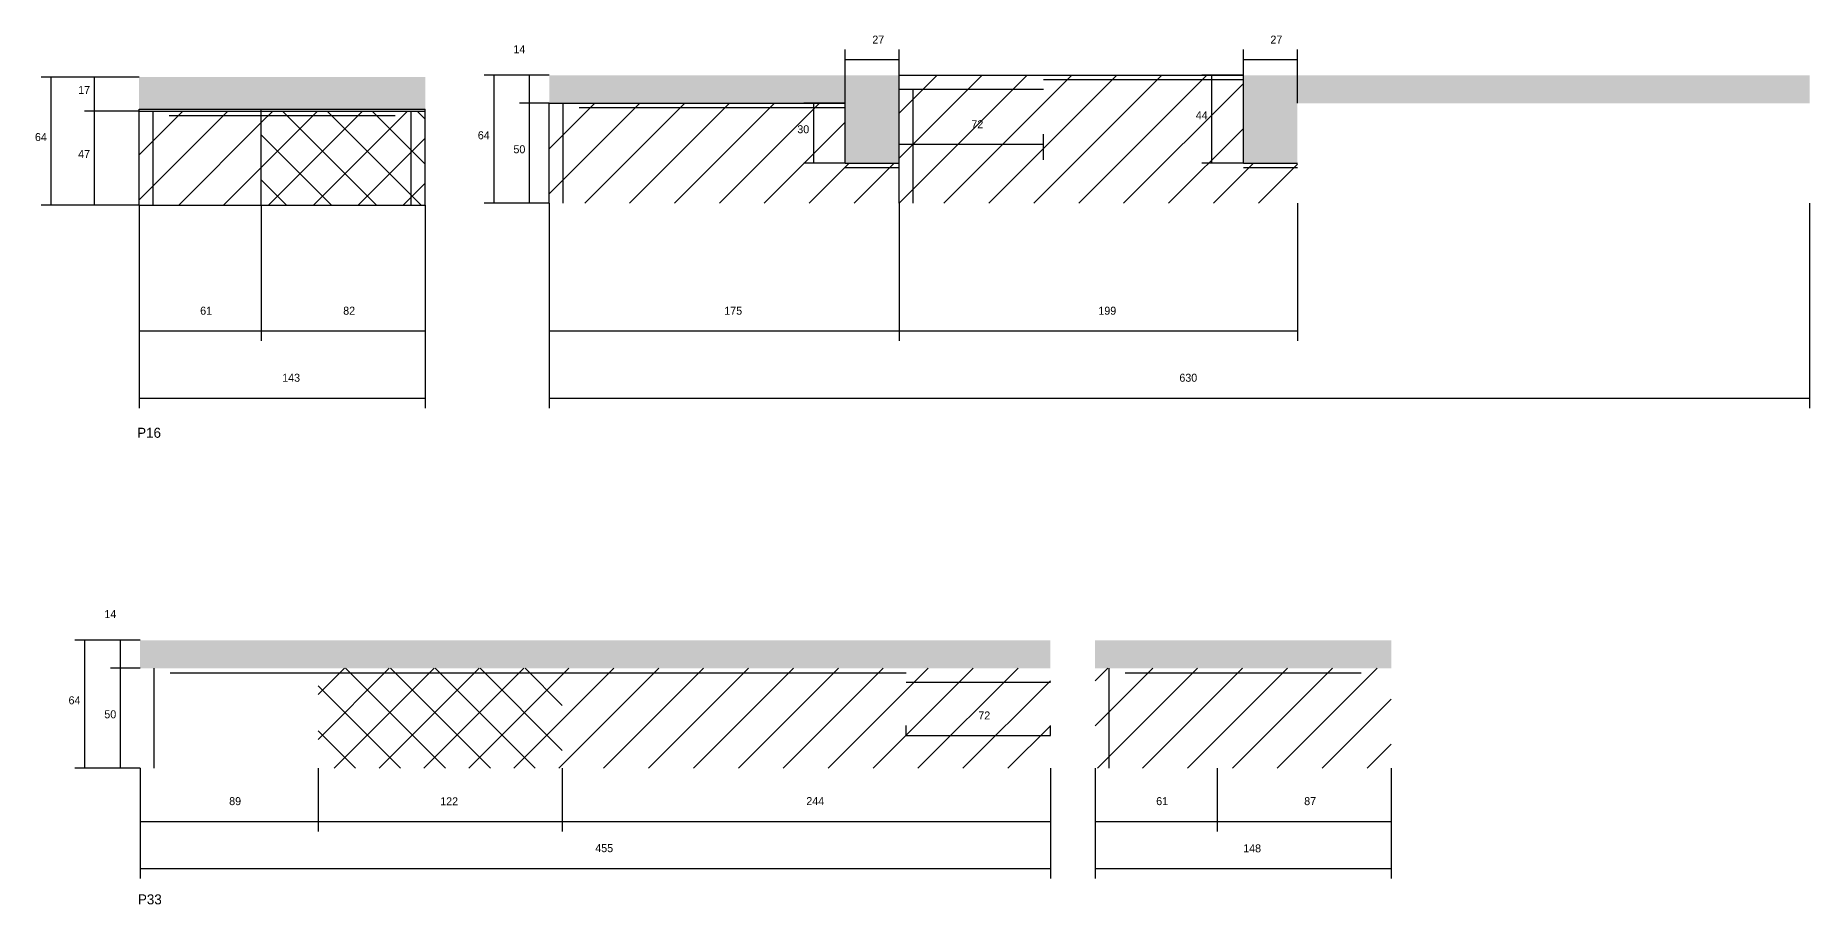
# Model space of a CAD drawing. Header units: metres. Extents: x 5003 to 7220, y 4035 to 4566.
# Drawn here: x 6334 to 7220, y 4035 to 4469 of the extents above; entities that cross this region are included whole.
import ezdxf

# ---------------------------------------------------------------- set-up
doc = ezdxf.new("R2010")
doc.units = ezdxf.units.M
for name, color, linetype in [('COTA', 4, 'Continuous'), ('Cota Seção (2x)', 4, 'Continuous'), ('NOMENCLATURA', 7, 'Continuous'), ('Painéis', 200, 'Continuous'), ('REAPROVEITAMENTO', 251, 'Continuous'), ('SARR_2.2x7', 40, 'Continuous')]:
    doc.layers.add(name, color=color, linetype=linetype)

msp = doc.modelspace()

# ---------------------------------------------------------------- hatches: boundary and pattern name
at = {"layer": 'COTA'}
h = msp.add_hatch(dxfattribs=at)
h.set_pattern_fill('AR-CONC', scale=0.03)
h.paths.add_polyline_path([(6528.4, 4432.6), (6528.4, 4448.6), (6528.4, 4448.6), (6385.4, 4448.6), (6385.4, 4448.6), (6385.4, 4432.6), (6385.4, 4432.6), (6528.4, 4432.6)])
h = msp.add_hatch(dxfattribs=at)
h.set_pattern_fill('AR-CONC', scale=0.03)
h.paths.add_polyline_path([(6765.4, 4405.5), (6765.4, 4449.5), (6765.4, 4449.5), (6590.4, 4449.5), (6590.4, 4449.5), (6590.4, 4435.5), (6590.4, 4435.5), (6738.4, 4435.5), (6738.4, 4435.5), (6738.4, 4405.5), (6738.4, 4405.5), (6765.4, 4405.5)])
h = msp.add_hatch(dxfattribs=at)
h.set_pattern_fill('AR-CONC', scale=0.03)
h.paths.add_polyline_path([(6937.4, 4449.5), (6937.4, 4405.5), (6937.4, 4405.5), (6964.4, 4405.5), (6964.4, 4405.5), (6964.4, 4435.5), (6964.4, 4435.5), (7220.4, 4435.5), (7220.4, 4435.5), (7220.4, 4449.5), (7220.4, 4449.5), (6937.4, 4449.5)])
h = msp.add_hatch(dxfattribs=at)
h.set_pattern_fill('AR-CONC', scale=0.03)
h.paths.add_polyline_path([(6840.9, 4167.1), (6840.9, 4153.1), (6840.9, 4153.1), (6385.9, 4153.1), (6385.9, 4153.1), (6385.9, 4167.1), (6385.9, 4167.1), (6840.9, 4167.1)])
h = msp.add_hatch(dxfattribs=at)
h.set_pattern_fill('AR-CONC', scale=0.03)
h.paths.add_polyline_path([(7011.3, 4153.1), (7011.3, 4167.1), (7011.3, 4167.1), (6863.3, 4167.1), (6863.3, 4167.1), (6863.3, 4153.1), (6863.3, 4153.1), (7011.3, 4153.1)])
at = {"layer": 'REAPROVEITAMENTO'}
h = msp.add_hatch(dxfattribs=at)
h.set_pattern_fill('ANSI31', scale=5)
h.paths.add_polyline_path([(6937.4, 4405.5), (6937.4, 4449.5), (6937.4, 4449.5), (6765.4, 4449.5), (6765.4, 4449.5), (6765.4, 4385.5), (6765.4, 4385.5), (6964.4, 4385.5), (6964.4, 4385.5), (6964.4, 4405.5), (6964.4, 4405.5), (6937.4, 4405.5)])
h = msp.add_hatch(dxfattribs=at)
h.set_pattern_fill('ANSI31', scale=5)
h.paths.add_polyline_path([(6738.4, 4405.5), (6738.4, 4435.5), (6738.4, 4435.5), (6590.4, 4435.5), (6590.4, 4435.5), (6590.4, 4385.5), (6590.4, 4385.5), (6765.4, 4385.5), (6765.4, 4385.5), (6765.4, 4405.5), (6765.4, 4405.5), (6738.4, 4405.5)])
h = msp.add_hatch(dxfattribs=at)
h.set_pattern_fill('ANSI31', scale=5)
h.paths.add_polyline_path([(6385.4, 4384.6), (6446.4, 4384.6), (6446.4, 4384.6), (6446.4, 4431.6), (6446.4, 4431.6), (6385.4, 4431.6), (6385.4, 4431.6), (6385.4, 4384.6)])
h = msp.add_hatch(dxfattribs=at)
h.set_pattern_fill('ANSI37', scale=5)
h.paths.add_polyline_path([(6528.4, 4431.6), (6446.4, 4431.6), (6446.4, 4431.6), (6446.4, 4384.6), (6446.4, 4384.6), (6528.4, 4384.6), (6528.4, 4384.6), (6528.4, 4431.6)])
h = msp.add_hatch(dxfattribs=at)
h.set_pattern_fill('ANSI37', scale=5)
h.paths.add_polyline_path([(6596.9, 4153.1), (6474.9, 4153.1), (6474.9, 4153.1), (6474.9, 4103.1), (6474.9, 4103.1), (6596.9, 4103.1), (6596.9, 4103.1), (6596.9, 4153.1)])
h = msp.add_hatch(dxfattribs=at)
h.set_pattern_fill('ANSI31', scale=5)
h.paths.add_polyline_path([(6596.9, 4103.1), (6840.9, 4103.1), (6840.9, 4103.1), (6840.9, 4153.1), (6840.9, 4153.1), (6596.9, 4153.1), (6596.9, 4153.1), (6596.9, 4103.1)])
h = msp.add_hatch(dxfattribs=at)
h.set_pattern_fill('ANSI31', scale=5)
h.paths.add_polyline_path([(6863.3, 4103.1), (7011.3, 4103.1), (7011.3, 4103.1), (7011.3, 4153.1), (7011.3, 4153.1), (6863.3, 4153.1), (6863.3, 4153.1), (6863.3, 4103.1)])

# ---------------------------------------------------------------- linework, layer by layer
at = {"layer": 'COTA'}
for p, q in [((6738.4, 4435.5), (6738.4, 4462.3)), ((6765.4, 4449.5), (6765.4, 4462.3)), ((6937.4, 4449.5), (6937.4, 4462.3)), ((6964.4, 4435.5), (6964.4, 4462.3)), ((6738.4, 4457.3), (6765.4, 4457.3)), ((6937.4, 4457.3), (6964.4, 4457.3)), ((6385.4, 4448.6), (6336.4, 4448.6)), ((6341.4, 4384.6), (6341.4, 4448.6)), ((6385.4, 4448.6), (6358, 4448.6)), ((6363, 4431.6), (6363, 4448.6)), ((6937.4, 4449.5), (6916.7, 4449.5)), ((6921.7, 4405.5), (6921.7, 4449.5)), ((6738.4, 4435.5), (6717.7, 4435.5)), ((6722.7, 4405.5), (6722.7, 4435.5)), ((6385.4, 4431.6), (6358, 4431.6)), ((6385.4, 4431.6), (6358, 4431.6)), ((6363, 4384.6), (6363, 4431.6)), ((6765.4, 4407.2), (6765.4, 4420)), ((6837.4, 4407.2), (6837.4, 4420)), ((6765.4, 4415), (6837.4, 4415)), ((6738.4, 4405.5), (6717.7, 4405.5)), ((6937.4, 4405.5), (6916.7, 4405.5)), ((6385.4, 4384.6), (6336.4, 4384.6)), ((6385.4, 4384.6), (6358, 4384.6)), ((6385.4, 4384.6), (6385.4, 4316.7)), ((6385.4, 4384.6), (6385.4, 4283.1)), ((6446.4, 4384.6), (6446.4, 4316.7)), ((6446.4, 4384.6), (6446.4, 4316.7)), ((6528.4, 4384.6), (6528.4, 4316.7)), ((6528.4, 4384.6), (6528.4, 4283.1)), ((6590.4, 4385.5), (6590.4, 4283.1)), ((6590.4, 4385.5), (6590.4, 4316.7)), ((6765.4, 4385.5), (6765.4, 4316.7)), ((6765.4, 4385.5), (6765.4, 4316.7)), ((6964.4, 4385.5), (6964.4, 4316.7)), ((7220.4, 4385.5), (7220.4, 4283.1)), ((6385.4, 4321.7), (6446.4, 4321.7)), ((6446.4, 4321.7), (6528.4, 4321.7)), ((6590.4, 4321.7), (6765.4, 4321.7)), ((6765.4, 4321.7), (6964.4, 4321.7)), ((6385.4, 4288.1), (6528.4, 4288.1)), ((6590.4, 4288.1), (7220.4, 4288.1)), ((6385.9, 4103.1), (6385.9, 4048)), ((6596.9, 4103.1), (6596.9, 4071.6)), ((6840.9, 4103.1), (6840.9, 4071.6)), ((6840.9, 4103.1), (6840.9, 4048)), ((6863.3, 4103.1), (6863.3, 4071.6)), ((6863.3, 4103.1), (6863.3, 4048)), ((6924.3, 4103.1), (6924.3, 4071.6)), ((6924.3, 4103.1), (6924.3, 4071.6)), ((7011.3, 4103.1), (7011.3, 4071.6)), ((7011.3, 4103.1), (7011.3, 4048)), ((6596.9, 4076.6), (6840.9, 4076.6)), ((6863.3, 4076.6), (6924.3, 4076.6)), ((6924.3, 4076.6), (7011.3, 4076.6)), ((6385.9, 4053), (6840.9, 4053)), ((6863.3, 4053), (7011.3, 4053))]:
    msp.add_line(p, q, dxfattribs=at)
at = {"layer": 'Cota Seção (2x)'}
for p, q in [((6590.4, 4449.5), (6557.8, 4449.5)), ((6562.8, 4385.5), (6562.8, 4449.5)), ((6590.4, 4449.5), (6575.6, 4449.5)), ((6580.6, 4435.5), (6580.6, 4449.5)), ((6590.4, 4435.5), (6575.6, 4435.5)), ((6590.4, 4435.5), (6575.6, 4435.5)), ((6580.6, 4385.5), (6580.6, 4435.5)), ((6590.4, 4385.5), (6557.8, 4385.5)), ((6590.4, 4385.5), (6575.6, 4385.5)), ((6385.9, 4167.1), (6353.2, 4167.1)), ((6358.2, 4103.1), (6358.2, 4167.1)), ((6385.9, 4167.1), (6371.1, 4167.1)), ((6376.1, 4153.1), (6376.1, 4167.1)), ((6385.9, 4153.1), (6371.1, 4153.1)), ((6385.9, 4153.1), (6371.1, 4153.1)), ((6376.1, 4103.1), (6376.1, 4153.1)), ((6768.9, 4119.5), (6768.9, 4124.5)), ((6840.9, 4119.5), (6840.9, 4124.5)), ((6768.9, 4119.5), (6840.9, 4119.5)), ((6385.9, 4103.1), (6353.2, 4103.1)), ((6385.9, 4103.1), (6371.1, 4103.1)), ((6385.9, 4103.1), (6385.9, 4071.6)), ((6474.9, 4103.1), (6474.9, 4071.6)), ((6474.9, 4103.1), (6474.9, 4071.6)), ((6596.9, 4103.1), (6596.9, 4071.6)), ((6385.9, 4076.6), (6474.9, 4076.6)), ((6474.9, 4076.6), (6596.9, 4076.6))]:
    msp.add_line(p, q, dxfattribs=at)
at = {"layer": 'Painéis'}
for p, q in [((6765.4, 4449.5), (6937.4, 4449.5)), ((6765.4, 4385.5), (6765.4, 4449.5)), ((6937.4, 4405.5), (6937.4, 4449.5)), ((6590.4, 4435.5), (6738.4, 4435.5)), ((6590.4, 4385.5), (6590.4, 4435.5)), ((6738.4, 4405.5), (6738.4, 4435.5)), ((6385.4, 4431.6), (6528.4, 4431.6)), ((6385.4, 4384.6), (6385.4, 4431.6)), ((6446.4, 4384.6), (6446.4, 4431.6)), ((6528.4, 4384.6), (6528.4, 4431.6)), ((6738.4, 4405.5), (6765.4, 4405.5)), ((6937.4, 4405.5), (6964.4, 4405.5)), ((6385.4, 4384.6), (6528.4, 4384.6))]:
    msp.add_line(p, q, dxfattribs=at)
at = {"layer": 'SARR_2.2x7'}
for p, q in [((6837.4, 4447.3), (6937.4, 4447.3)), ((6597.4, 4385.5), (6597.4, 4435.5)), ((6765.4, 4442.5), (6837.4, 4442.5)), ((6772.4, 4385.5), (6772.4, 4442.5)), ((6385.4, 4432.6), (6528.4, 4432.6)), ((6385.4, 4431.6), (6385.4, 4432.6)), ((6392.4, 4384.6), (6392.4, 4431.6)), ((6400.4, 4429.4), (6446.4, 4429.4)), ((6446.4, 4431.6), (6446.4, 4432.6)), ((6446.4, 4429.4), (6513.4, 4429.4)), ((6521.4, 4384.6), (6521.4, 4431.6)), ((6528.4, 4431.6), (6528.4, 4432.6)), ((6605.4, 4433.3), (6738.4, 4433.3)), ((6738.4, 4403.3), (6765.4, 4403.3)), ((6937.4, 4403.3), (6964.4, 4403.3)), ((6392.9, 4103.1), (6392.9, 4153.1)), ((6400.9, 4150.9), (6596.9, 4150.9)), ((6596.9, 4150.9), (6768.9, 4150.9)), ((6870.3, 4103.1), (6870.3, 4153.1)), ((6878.3, 4150.9), (6924.3, 4150.9)), ((6924.3, 4150.9), (6996.3, 4150.9)), ((6768.9, 4146.1), (6840.9, 4146.1))]:
    msp.add_line(p, q, dxfattribs=at)

# ---------------------------------------------------------------- texts
at = {"layer": 'COTA'}
for s, p in [('27', (6751.9, 4465.3)), ('27', (6950.9, 4465.3)), ('17', (6354.9, 4440.1)), ('72', (6801.4, 4423)), ('44', (6913.6, 4427.5)), ('64', (6333.3, 4416.6)), ('30', (6714.4, 4420.5)), ('47', (6354.9, 4408.1)), ('61', (6415.9, 4329.8)), ('82', (6487.4, 4329.8)), ('175', (6677.9, 4329.8)), ('199', (6864.9, 4329.8)), ('143', (6456.9, 4296.3)), ('630', (6905.4, 4296.3)), ('244', (6718.9, 4084.7)), ('61', (6893.8, 4084.7)), ('87', (6967.8, 4084.7)), ('455', (6613.4, 4061.2)), ('148', (6937.3, 4061.1))]:
    msp.add_text(s, height=4, dxfattribs=at).set_placement(p)
at = {"layer": 'Cota Seção (2x)'}
for s, p in [('14', (6572.5, 4460.5)), ('64', (6554.7, 4417.5)), ('50', (6572.5, 4410.5)), ('14', (6368, 4178.2)), ('64', (6350.1, 4135.1)), ('50', (6368, 4128.1)), ('72', (6804.9, 4127.5)), ('89', (6430.4, 4084.7)), ('122', (6535.9, 4084.6))]:
    msp.add_text(s, height=4, dxfattribs=at).set_placement(p)
at = {"layer": 'NOMENCLATURA'}
for s, p in [('P16', (6384.4, 4268.3)), ('P33', (6384.8, 4035.1))]:
    msp.add_text(s, height=5, dxfattribs=at).set_placement(p)

doc.saveas('drawing.dxf')
